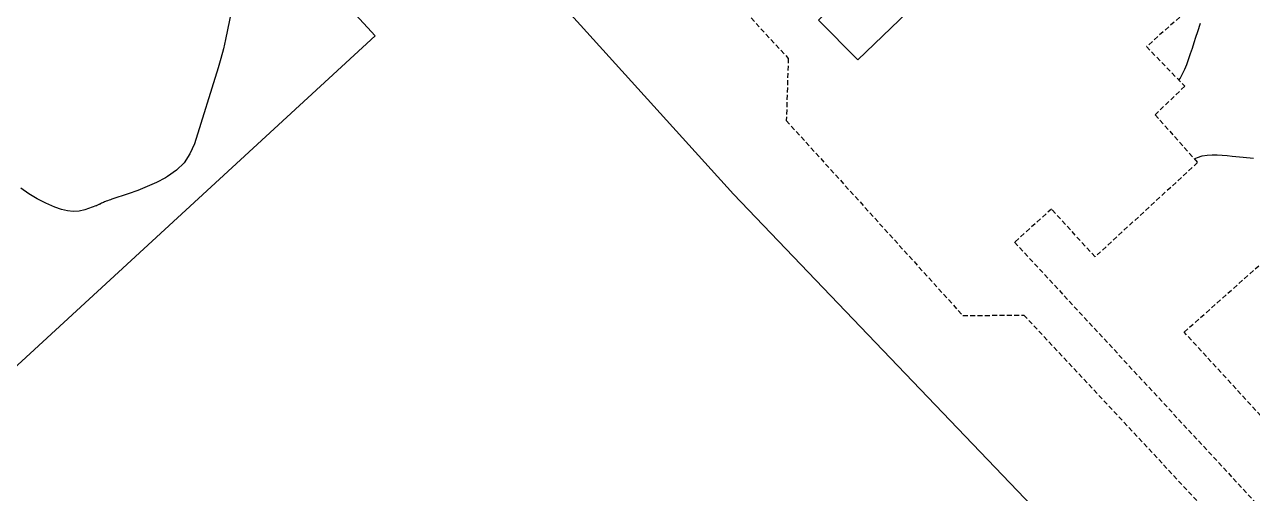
# Model space of a CAD drawing. Header units: inches. Extents: x 179221 to 180407, y 654181 to 655021.
# Drawn here: x 179616.8 to 179679.7, y 654267.4 to 654291.5 of the extents above; entities that cross this region are included whole.
import ezdxf

# ---------------------------------------------------------------- set-up
doc = ezdxf.new("R2010")
doc.units = ezdxf.units.IN
doc.header["$MEASUREMENT"] = 0
doc.linetypes.add('DASHED2', pattern=[0.375, 0.25, -0.125])
doc.linetypes.add('HIDDEN', pattern=[0.375, 0.25, -0.125])
for name, color, linetype in [('1506', 42, 'Continuous'), ('2207', 7, 'Continuous'), ('2404', 6, 'HIDDEN'), ('2803', 3, 'DASHED2'), ('H0010A', 41, 'Continuous')]:
    doc.layers.add(name, color=color, linetype=linetype)
doc.layers.add('2420', color=24, linetype='Continuous', lineweight=30)

msp = doc.modelspace()

# ---------------------------------------------------------------- linework, layer by layer
at = {"layer": '1506', "lineweight": -3}
for points, elevation in [([(179627.38, 654292.19), (179627.189, 654291.199), (179627.085, 654290.705), (179626.97, 654290.214), (179626.839, 654289.728), (179626.697, 654289.243), (179625.486, 654285.351), (179625.257, 654284.838), (179624.962, 654284.379), (179624.57, 654284), (179624.112, 654283.675), (179623.999, 654283.613), (179623.536, 654283.377), (179623.067, 654283.158), (179622.586, 654282.966), (179622.097, 654282.791), (179621.251, 654282.513), (179621.18, 654282.489), (179621.109, 654282.464), (179621.039, 654282.438), (179620.97, 654282.41), (179620.934, 654282.396), (179620.883, 654282.375), (179620.831, 654282.353), (179620.78, 654282.329), (179620.73, 654282.305), (179620.669, 654282.275), (179620.649, 654282.266), (179620.629, 654282.256), (179620.61, 654282.247), (179620.59, 654282.237), (179620.51, 654282.201), (179620.491, 654282.192), (179620.47, 654282.183), (179620.45, 654282.176), (179620.43, 654282.168), (179619.872, 654281.976), (179619.572, 654281.906), (179619.273, 654281.878), (179618.975, 654281.912), (179618.677, 654281.987), (179618.328, 654282.114), (179617.868, 654282.308), (179617.422, 654282.528), (179616.998, 654282.787), (179616.589, 654283.074)], 53), ([(179675.943, 654288.608), (179676.004, 654288.706), (179676.128, 654288.938), (179676.237, 654289.179), (179676.339, 654289.423), (179676.432, 654289.671), (179676.519, 654289.921), (179676.538, 654289.978), (179676.63, 654290.258), (179676.721, 654290.539), (179676.813, 654290.819), (179676.905, 654291.1), (179677.045, 654291.527)], 54), ([(179676.729, 654284.583), (179676.899, 654284.656), (179677.139, 654284.733), (179677.388, 654284.774), (179677.642, 654284.79), (179677.901, 654284.783), (179678.159, 654284.771), (179678.417, 654284.752), (179678.675, 654284.726), (179679.225, 654284.664), (179679.757, 654284.615)], 54.5)]:
    msp.add_lwpolyline(points, dxfattribs=dict(at, elevation=elevation))
at = {"layer": '2207'}
msp.add_polyline3d([(179665.84, 654295.77, 55.79), (179659.48, 654289.65, 55.79), (179657.47, 654291.68, 55.79), (179663.86, 654297.84, 55.79)], close=True, dxfattribs=at)
at = {"layer": '2404'}
msp.add_polyline3d([(179597.92, 654352.79, 50.79), (179635.46, 654311.93, 52.16), (179655.92, 654289.73, 53.03), (179655.82, 654286.54, 53.03), (179664.87, 654276.55, 53.36), (179668, 654276.58, 53.39), (179690.74, 654252.18, 54.2)], dxfattribs=at)
at = {"layer": '2420'}
msp.add_lwpolyline([(179571.07, 654373.38), (179653.11, 654282.77), (179682.23, 654252.37)], dxfattribs=at)
at = {"layer": '2803'}
for points in [[(179701.16, 654248.47, 0), (179676.21, 654275.7, 0), (179687.12, 654285.41, 0), (179683.6, 654289.38, 0), (179686.69, 654292.46, 0), (179683.49, 654295.97, 0), (179691.2, 654303.17, 0), (179687.28, 654307.05, 0), (179684.98, 654304.77, 0), (179674.47, 654294.67, 0), (179676.54, 654292.34, 0), (179674.28, 654290.33, 0), (179676.24, 654288.3, 0), (179674.72, 654286.84, 0), (179676.9, 654284.39, 0), (179671.64, 654279.56, 0), (179669.41, 654282.01, 0)], [(179669.41, 654282.01, 0), (179667.52, 654280.31, 0), (179741.15, 654200.76, 0)]]:
    msp.add_polyline3d(points, dxfattribs=at)
at = {"layer": 'H0010A', "linetype": 'Continuous', "flags": 128}
msp.add_lwpolyline([(179597.87, 654256.952), (179561.17, 654296.842), (179598.034, 654330.748), (179634.754, 654290.885), (179597.87, 654256.952)], close=True, dxfattribs=at)

doc.saveas('drawing.dxf')
